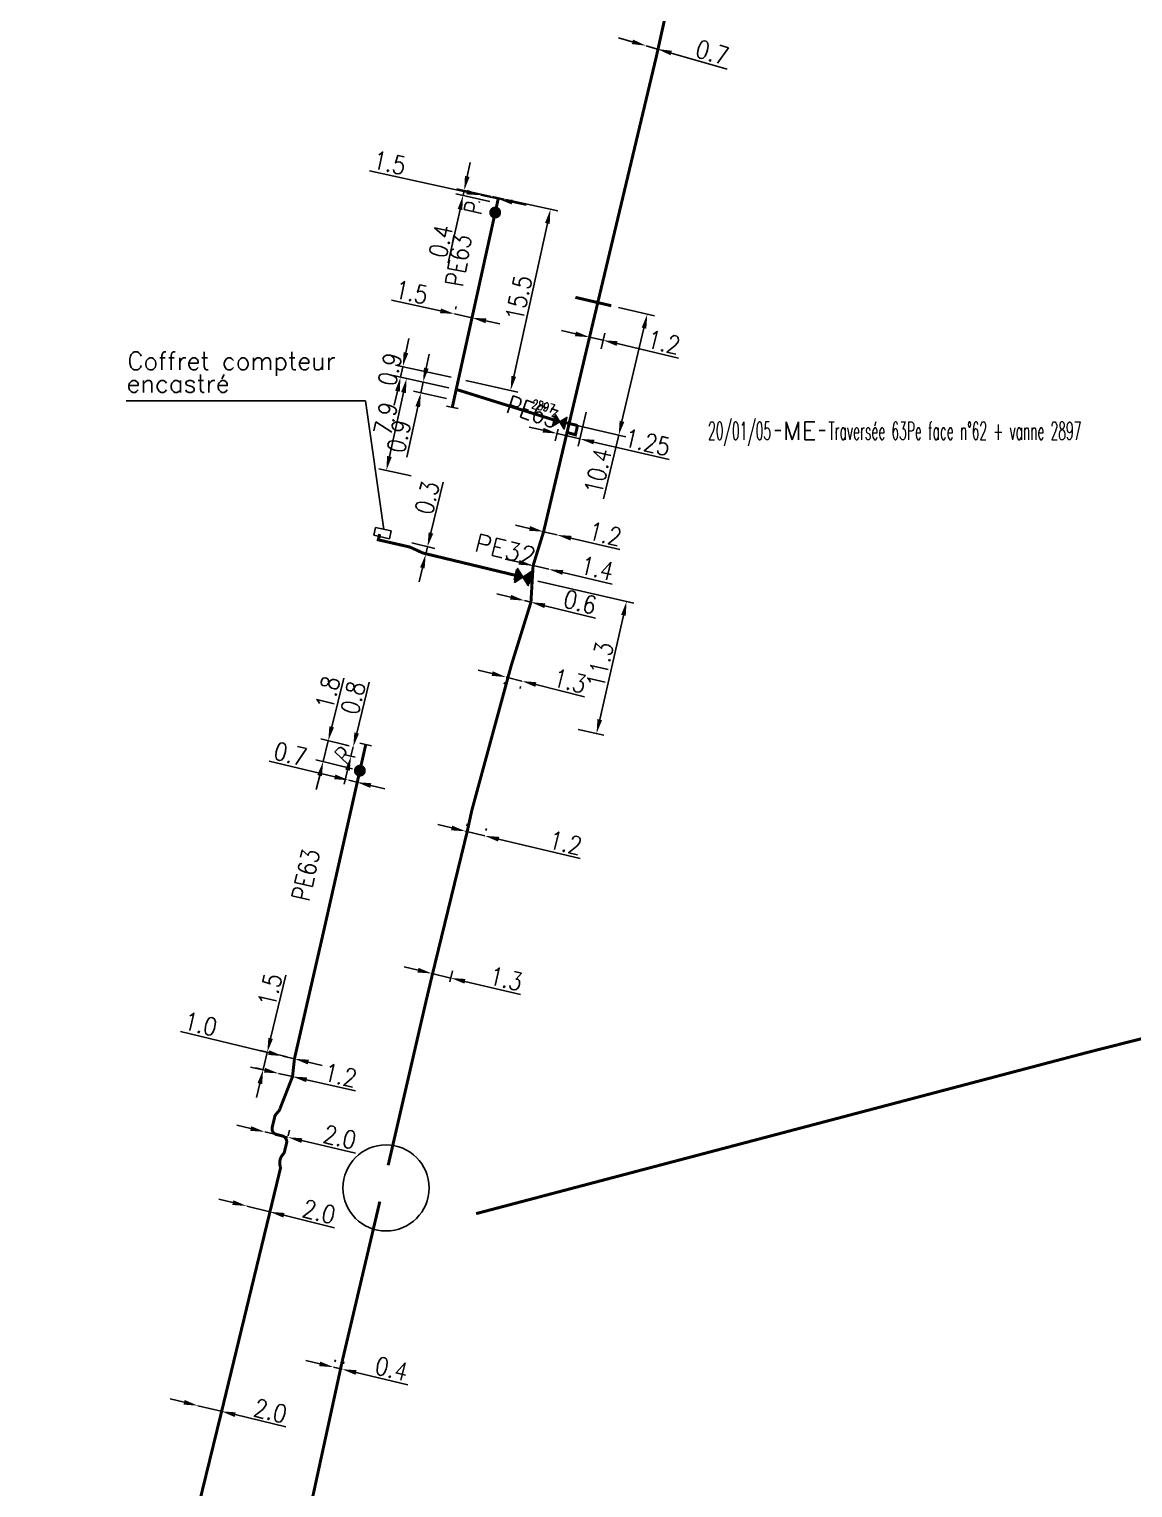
# Model space of a CAD drawing. Header units: millimetres. Extents: x 104988 to 105484, y 137061 to 138000.
# Drawn here: x 104999.9 to 105092.2, y 137389.8 to 137511.8 of the extents above; entities that cross this region are included whole.
import ezdxf
from ezdxf.enums import TextEntityAlignment as Align

# ---------------------------------------------------------------- set-up
doc = ezdxf.new("R2010")
doc.units = ezdxf.units.MM
doc.header["$PDMODE"] = 34
doc.layers.get('0').update_dxf_attribs({"linetype": 'CONTINUOUS'})
doc.layers.get('DEFPOINTS').update_dxf_attribs({"linetype": 'CONTINUOUS'})
for name, color, linetype in [('G_120', 4, 'CONTINUOUS'), ('G_300', 7, 'CONTINUOUS'), ('G_340', 7, 'CONTINUOUS')]:
    doc.layers.add(name, color=color, linetype=linetype)
doc.styles.add('G_ROMANS', font='ROMANS.SHX', dxfattribs={"width": 0.75})
doc.styles.get("Standard").update_dxf_attribs({"font": 'romans.shx', "width": 0.85})
doc.linetypes.add('G_TYPB_PE', pattern='A,5,-0.3,["o",Standard,S=1.5,R=0,X=0,Y=-0.5],-1.65', length=6.95)
doc.dimstyles.get("Standard").update_dxf_attribs({"dimtxt": 1.5, "dimasz": 1.2, "dimexe": 0.625, "dimexo": 0.625, "dimgap": 0.25, "dimtad": 1, "dimdec": 1, "dimzin": 0, "dimdsep": 46, "dimtxsty": 'Standard', "dimcen": -0.5, "dimadec": 0, "dimazin": 0, "dimtfac": 1, "dimtdec": 1, "dimtmove": 0, "dimatfit": 3, "dimfxl": 0, "dimtolj": 1, "dimtzin": 0, "dimarcsym": 0})

# ---------------------------------------------------------------- blocks, each defined once
blk = doc.blocks.new('*D76')
at = {"layer": 'DEFPOINTS', "color": 0, "linetype": 'Continuous', "transparency": 16777216}
for p in [(105025.3, 137399.7), (105025.34, 137399.86), (105026.01, 137399.53)]:
    blk.add_point(p, dxfattribs=at)
at = {"layer": 'G_120', "color": 0, "linetype": 'Continuous', "lineweight": -2, "transparency": 16777216}
for p, q in [((105024.17, 137400.14), (105023.01, 137400.42)), ((105025.45, 137400.31), (105025.49, 137400.47)), ((105025.34, 137399.86), (105026.05, 137399.69)), ((105026.16, 137400.14), (105026.19, 137400.3)), ((105027.22, 137399.41), (105031.53, 137398.38))]:
    blk.add_line(p, q, dxfattribs=at)
at = {"layer": 'G_120', "color": 0, "linetype": 'Continuous', "transparency": 16777216}
for points in [[(105024.22, 137400.33), (105024.13, 137399.95), (105025.34, 137399.86)], [(105027.26, 137399.61), (105027.17, 137399.22), (105026.05, 137399.69)]]:
    blk.add_solid(points, dxfattribs=at)
at = {"layer": 'G_120', "color": 0, "linetype": 'Continuous', "transparency": 16777216, "insert": (105030.19, 137399.73), "char_height": 1.5, "attachment_point": 5, "rotation": 346.5446}
blk.add_mtext('\\A1;0.4', dxfattribs=at)
blk = doc.blocks.new('*D81')
at = {"layer": 'DEFPOINTS', "color": 0, "linetype": 'Continuous', "transparency": 16777216}
for p in [(105039.8, 137457.77), (105041.08, 137457.28), (105041.12, 137457.44)]:
    blk.add_point(p, dxfattribs=at)
at = {"layer": 'G_120', "color": 0, "linetype": 'Continuous', "lineweight": -2, "transparency": 16777216}
for p, q in [((105038.6, 137457.91), (105037.43, 137458.2)), ((105039.65, 137457.17), (105039.61, 137457.01)), ((105039.76, 137457.61), (105041.08, 137457.28)), ((105040.97, 137456.83), (105040.93, 137456.67)), ((105042.25, 137456.98), (105046.31, 137455.95))]:
    blk.add_line(p, q, dxfattribs=at)
at = {"layer": 'G_120', "color": 0, "linetype": 'Continuous', "transparency": 16777216}
for points in [[(105038.65, 137458.1), (105038.55, 137457.72), (105039.76, 137457.61)], [(105042.3, 137457.18), (105042.2, 137456.79), (105041.08, 137457.28)]]:
    blk.add_solid(points, dxfattribs=at)
at = {"layer": 'G_120', "color": 0, "linetype": 'Continuous', "transparency": 16777216, "insert": (105045.1, 137457.29), "char_height": 1.5, "attachment_point": 5, "rotation": 345.7511}
blk.add_mtext('\\A1;1.3', dxfattribs=at)
blk = doc.blocks.new('*D82')
at = {"layer": 'DEFPOINTS', "color": 0, "linetype": 'Continuous', "transparency": 16777216}
for p in [(105036.34, 137444.55), (105037.97, 137444.33), (105037.94, 137444.17)]:
    blk.add_point(p, dxfattribs=at)
at = {"layer": 'G_120', "color": 0, "linetype": 'Continuous', "lineweight": -2, "transparency": 16777216}
for p, q in [((105035.21, 137444.99), (105034.04, 137445.27)), ((105036.38, 137444.71), (105037.97, 137444.33)), ((105036.48, 137445.16), (105036.52, 137445.32)), ((105038.08, 137444.78), (105038.12, 137444.94)), ((105039.14, 137444.05), (105045.96, 137442.42))]:
    blk.add_line(p, q, dxfattribs=at)
at = {"layer": 'G_120', "color": 0, "linetype": 'Continuous', "transparency": 16777216}
for points in [[(105035.25, 137445.18), (105035.16, 137444.79), (105036.38, 137444.71)], [(105039.19, 137444.24), (105039.09, 137443.85), (105037.97, 137444.33)]]:
    blk.add_solid(points, dxfattribs=at)
at = {"layer": 'G_120', "color": 0, "linetype": 'Continuous', "transparency": 16777216, "insert": (105044.74, 137443.74), "char_height": 1.5, "attachment_point": 5, "rotation": 346.5703}
blk.add_mtext('\\A1;1.2', dxfattribs=at)
blk = doc.blocks.new('*D83')
at = {"layer": 'DEFPOINTS', "color": 0, "linetype": 'Continuous', "transparency": 16777216}
for p in [(105035.14, 137432.43), (105033.35, 137431.89), (105034.93, 137431.52)]:
    blk.add_point(p, dxfattribs=at)
at = {"layer": 'G_120', "color": 0, "linetype": 'Continuous', "lineweight": -2, "transparency": 16777216}
for p, q in [((105032.4, 137433.08), (105031.23, 137433.36)), ((105033.49, 137432.5), (105033.71, 137433.41)), ((105033.56, 137432.81), (105035.14, 137432.43)), ((105035.07, 137432.12), (105035.29, 137433.04)), ((105036.31, 137432.15), (105040.98, 137431.04))]:
    blk.add_line(p, q, dxfattribs=at)
at = {"layer": 'G_120', "color": 0, "linetype": 'Continuous', "transparency": 16777216}
for points in [[(105032.44, 137433.28), (105032.35, 137432.89), (105033.56, 137432.81)], [(105036.36, 137432.35), (105036.27, 137431.96), (105035.14, 137432.43)]]:
    blk.add_solid(points, dxfattribs=at)
at = {"layer": 'G_120', "color": 0, "linetype": 'Continuous', "transparency": 16777216, "insert": (105039.76, 137432.36), "char_height": 1.5, "attachment_point": 5, "rotation": 346.6058}
blk.add_mtext('\\A1;1.3', dxfattribs=at)
blk = doc.blocks.new('*D84')
at = {"layer": 'DEFPOINTS', "color": 0, "linetype": 'Continuous', "transparency": 16777216}
for p in [(105051.47, 137510.45), (105052.42, 137510.17), (105052.43, 137510.17)]:
    blk.add_point(p, dxfattribs=at)
at = {"layer": 'G_120', "color": 0, "linetype": 'Continuous', "lineweight": -2, "transparency": 16777216}
for p, q in [((105050.32, 137510.78), (105049.17, 137511.11)), ((105051.47, 137510.45), (105052.42, 137510.17)), ((105052.25, 137509.57), (105052.25, 137509.57)), ((105053.58, 137509.84), (105058.25, 137508.49))]:
    blk.add_line(p, q, dxfattribs=at)
at = {"layer": 'G_120', "color": 0, "linetype": 'Continuous', "transparency": 16777216}
for points in [[(105050.38, 137510.97), (105050.27, 137510.59), (105051.47, 137510.45)], [(105053.63, 137510.03), (105053.52, 137509.65), (105052.42, 137510.17)]]:
    blk.add_solid(points, dxfattribs=at)
at = {"layer": 'G_120', "color": 0, "linetype": 'Continuous', "transparency": 16777216, "insert": (105057.01, 137509.89), "char_height": 1.5, "attachment_point": 5, "rotation": 343.925}
blk.add_mtext('\\A1;0.7', dxfattribs=at)
blk = doc.blocks.new('*D44')
at = {"layer": 'DEFPOINTS', "color": 0, "linetype": 'Continuous', "transparency": 16777216}
for p in [(105031.26, 137468.98), (105033.18, 137467.88), (105033.19, 137468.52)]:
    blk.add_point(p, dxfattribs=at)
at = {"layer": 'G_120', "color": 0, "linetype": 'Continuous', "lineweight": -2, "transparency": 16777216}
for p, q in [((105033.47, 137469.68), (105034.5, 137473.93)), ((105031.87, 137468.84), (105033.8, 137468.37)), ((105032.57, 137468.03), (105032.44, 137468.06)), ((105033.04, 137467.91), (105033.19, 137468.52)), ((105032.76, 137466.75), (105032.48, 137465.58))]:
    blk.add_line(p, q, dxfattribs=at)
at = {"layer": 'G_120', "color": 0, "linetype": 'Continuous', "transparency": 16777216}
for points in [[(105033.28, 137469.73), (105033.67, 137469.63), (105033.19, 137468.52)], [(105032.57, 137466.79), (105032.95, 137466.7), (105033.04, 137467.91)]]:
    blk.add_solid(points, dxfattribs=at)
at = {"layer": 'G_120', "color": 0, "linetype": 'Continuous', "transparency": 16777216, "insert": (105033.16, 137472.62), "char_height": 1.5, "attachment_point": 5, "rotation": 76.3648}
blk.add_mtext('\\A1;0.3', dxfattribs=at)
blk = doc.blocks.new('*D45')
at = {"layer": 'DEFPOINTS', "color": 0, "linetype": 'Continuous', "transparency": 16777216}
for p in [(105041.82, 137465.77), (105049.84, 137463.95), (105045.19, 137453.37)]:
    blk.add_point(p, dxfattribs=at)
at = {"layer": 'G_120', "color": 0, "linetype": 'Continuous', "lineweight": -2, "transparency": 16777216}
for p, q in [((105042.42, 137465.64), (105050.45, 137463.81)), ((105047.59, 137454.06), (105049.58, 137462.78)), ((105045.8, 137453.23), (105047.94, 137452.75))]:
    blk.add_line(p, q, dxfattribs=at)
at = {"layer": 'G_120', "color": 0, "linetype": 'Continuous', "transparency": 16777216}
for points in [[(105049.38, 137462.82), (105049.77, 137462.74), (105049.84, 137463.95)], [(105047.4, 137454.1), (105047.79, 137454.01), (105047.33, 137452.89)]]:
    blk.add_solid(points, dxfattribs=at)
at = {"layer": 'G_120', "color": 0, "linetype": 'Continuous', "transparency": 16777216, "insert": (105047.61, 137458.64), "char_height": 1.5, "attachment_point": 5, "rotation": 77.2012}
blk.add_mtext('\\A1;11.3', dxfattribs=at)
blk = doc.blocks.new('G_300_04')
at = {"linetype": 'Continuous'}
h = blk.add_hatch(color=0, dxfattribs=at)
h.paths.add_polyline_path([(-1, 1), (-1, -1), (0, 0)])
h.paths.add_polyline_path([(1, 1), (0, 0), (1, -1)])
at = {"color": 0, "linetype": 'Continuous', "flags": 128}
blk.add_lwpolyline([(-1, -1), (1, 1), (1, -1), (-1, 1)], close=True, dxfattribs=at)
at = {"color": 0, "linetype": 'Continuous', "style": 'G_ROMANS', "width": 0.75}
blk.add_attdef('NUM', text='', height=1.5, dxfattribs=at).set_placement((0, 2.1), align=Align.MIDDLE_CENTER)
at = {"color": 0, "linetype": 'Continuous', "style": 'G_ROMANS', "width": 0.75, "flags": 3}
for tag, p in [('DEF_LEG', (0, -5)), ('DEF_COUP', (0, -7.5)), ('DEF_TYPE', (0, -10))]:
    blk.add_attdef(tag, text='', height=1.2, dxfattribs=at).set_placement(p, align=Align.MIDDLE)
blk = doc.blocks.new('G_340_07')
at = {"color": 0, "linetype": 'Continuous', "const_width": 0.25, "flags": 128}
blk.add_lwpolyline([(0, 0), (1.25, 0)], dxfattribs=at)
at = {"color": 0, "linetype": 'Continuous', "flags": 128}
blk.add_lwpolyline([(1.25, -0.5), (1.25, 0.5)], dxfattribs=at)
at = {"color": 0, "linetype": 'Continuous', "width": 0.75, "flags": 3}
for tag, p in [('DEF_LEG', (0, -5)), ('DEF_COUP', (0, -7.5)), ('DEF_TYPE', (0, -10))]:
    blk.add_attdef(tag, text='', height=1.2, dxfattribs=at).set_placement(p, align=Align.MIDDLE)
blk = doc.blocks.new('*D197')
at = {"layer": 'DEFPOINTS', "color": 0, "linetype": 'Continuous', "transparency": 16777216}
for p in [(105041.31, 137464.01), (105041.31, 137464.01), (105041.84, 137463.88)]:
    blk.add_point(p, dxfattribs=at)
at = {"layer": 'G_120', "color": 0, "linetype": 'Continuous', "lineweight": -2, "transparency": 16777216}
for p, q in [((105040.14, 137464.3), (105038.98, 137464.59)), ((105041.31, 137464.01), (105041.84, 137463.88)), ((105043, 137463.59), (105047.25, 137462.54))]:
    blk.add_line(p, q, dxfattribs=at)
at = {"layer": 'G_120', "color": 0, "linetype": 'Continuous', "transparency": 16777216}
for points in [[(105040.19, 137464.49), (105040.09, 137464.1), (105041.31, 137464.01)], [(105043.05, 137463.78), (105042.96, 137463.39), (105041.84, 137463.88)]]:
    blk.add_solid(points, dxfattribs=at)
at = {"layer": 'G_120', "color": 0, "linetype": 'Continuous', "transparency": 16777216, "insert": (105045.95, 137463.89), "char_height": 1.5, "attachment_point": 5, "rotation": 346.093}
blk.add_mtext('\\A1;0.6', dxfattribs=at)
blk = doc.blocks.new('*D198')
at = {"layer": 'DEFPOINTS', "color": 0, "linetype": 'Continuous', "transparency": 16777216}
for p in [(105042.02, 137466.94), (105043.33, 137466.64), (105043.33, 137466.64)]:
    blk.add_point(p, dxfattribs=at)
at = {"layer": 'G_120', "color": 0, "linetype": 'Continuous', "lineweight": -2, "transparency": 16777216}
for p, q in [((105040.85, 137467.22), (105039.68, 137467.49)), ((105042.02, 137466.94), (105043.33, 137466.64)), ((105044.5, 137466.36), (105048.64, 137465.39)), ((105043.19, 137466.03), (105043.19, 137466.03))]:
    blk.add_line(p, q, dxfattribs=at)
at = {"layer": 'G_120', "color": 0, "linetype": 'Continuous', "transparency": 16777216}
for points in [[(105040.89, 137467.41), (105040.8, 137467.02), (105042.02, 137466.94)], [(105044.55, 137466.56), (105044.46, 137466.17), (105043.33, 137466.64)]]:
    blk.add_solid(points, dxfattribs=at)
at = {"layer": 'G_120', "color": 0, "linetype": 'Continuous', "transparency": 16777216, "insert": (105047.38, 137466.72), "char_height": 1.5, "attachment_point": 5, "rotation": 346.8418}
blk.add_mtext('\\A1;1.4', dxfattribs=at)
blk = doc.blocks.new('*D199')
at = {"layer": 'DEFPOINTS', "color": 0, "linetype": 'Continuous', "transparency": 16777216}
for p in [(105042.9, 137469.78), (105044.03, 137469.51), (105044.03, 137469.51)]:
    blk.add_point(p, dxfattribs=at)
at = {"layer": 'G_120', "color": 0, "linetype": 'Continuous', "lineweight": -2, "transparency": 16777216}
for p, q in [((105041.73, 137470.05), (105040.56, 137470.33)), ((105042.9, 137469.78), (105044.03, 137469.51)), ((105045.19, 137469.24), (105049.27, 137468.28))]:
    blk.add_line(p, q, dxfattribs=at)
at = {"layer": 'G_120', "color": 0, "linetype": 'Continuous', "transparency": 16777216}
for points in [[(105041.77, 137470.25), (105041.68, 137469.86), (105042.9, 137469.78)], [(105045.24, 137469.43), (105045.15, 137469.04), (105044.03, 137469.51)]]:
    blk.add_solid(points, dxfattribs=at)
at = {"layer": 'G_120', "color": 0, "linetype": 'Continuous', "transparency": 16777216, "insert": (105048.05, 137469.59), "char_height": 1.5, "attachment_point": 5, "rotation": 346.7757}
blk.add_mtext('\\A1;1.2', dxfattribs=at)
blk = doc.blocks.new('*D200')
at = {"layer": 'DEFPOINTS', "color": 0, "linetype": 'Continuous', "transparency": 16777216}
for p in [(105046.43, 137484.75), (105047.88, 137485.8), (105047.57, 137484.48)]:
    blk.add_point(p, dxfattribs=at)
at = {"layer": 'G_120', "color": 0, "linetype": 'Continuous', "lineweight": -2, "transparency": 16777216}
for p, q in [((105045.57, 137486.34), (105044.4, 137486.61)), ((105046.57, 137485.36), (105046.88, 137486.67)), ((105046.74, 137486.06), (105047.88, 137485.8)), ((105047.71, 137485.09), (105048.02, 137486.4)), ((105049.04, 137485.52), (105054.19, 137484.31))]:
    blk.add_line(p, q, dxfattribs=at)
at = {"layer": 'G_120', "color": 0, "linetype": 'Continuous', "transparency": 16777216}
for points in [[(105045.61, 137486.53), (105045.52, 137486.14), (105046.74, 137486.06)], [(105049.09, 137485.72), (105049, 137485.33), (105047.88, 137485.8)]]:
    blk.add_solid(points, dxfattribs=at)
at = {"layer": 'G_120', "color": 0, "linetype": 'Continuous', "transparency": 16777216, "insert": (105052.96, 137485.63), "char_height": 1.5, "attachment_point": 5, "rotation": 346.7915}
blk.add_mtext('\\A1;1.2', dxfattribs=at)
blk = doc.blocks.new('*D201')
at = {"layer": 'DEFPOINTS', "color": 0, "linetype": 'Continuous', "transparency": 16777216}
for p in [(105031.44, 137482.6), (105035.59, 137481.69), (105032.43, 137474.31)]:
    blk.add_point(p, dxfattribs=at)
at = {"layer": 'G_120', "color": 0, "linetype": 'Continuous', "lineweight": -2, "transparency": 16777216}
for p, q in [((105034.98, 137481.82), (105030.83, 137482.73)), ((105030, 137476.07), (105031.18, 137481.43)), ((105031.82, 137474.45), (105029.13, 137475.04))]:
    blk.add_line(p, q, dxfattribs=at)
at = {"layer": 'G_120', "color": 0, "linetype": 'Continuous', "transparency": 16777216}
for points in [[(105030.98, 137481.47), (105031.38, 137481.38), (105031.44, 137482.6)], [(105029.81, 137476.12), (105030.2, 137476.03), (105029.75, 137474.9)]]:
    blk.add_solid(points, dxfattribs=at)
at = {"layer": 'G_120', "color": 0, "linetype": 'Continuous', "transparency": 16777216, "insert": (105029.68, 137479.24), "char_height": 1.5, "attachment_point": 5, "rotation": 77.5968}
blk.add_mtext('\\A1;7.9', dxfattribs=at)
blk = doc.blocks.new('*D202')
at = {"layer": 'DEFPOINTS', "color": 0, "linetype": 'Continuous', "transparency": 16777216}
for p in [(105032.82, 137482.29), (105035.59, 137481.69), (105035.4, 137480.8)]:
    blk.add_point(p, dxfattribs=at)
at = {"layer": 'G_120', "color": 0, "linetype": 'Continuous', "lineweight": -2, "transparency": 16777216}
for p, q in [((105033.08, 137483.47), (105033.34, 137484.64)), ((105034.98, 137481.82), (105032.21, 137482.43)), ((105032.82, 137482.29), (105032.63, 137481.41)), ((105034.79, 137480.94), (105032.02, 137481.55)), ((105032.37, 137480.24), (105031.45, 137476.03))]:
    blk.add_line(p, q, dxfattribs=at)
at = {"layer": 'G_120', "color": 0, "linetype": 'Continuous', "transparency": 16777216}
for points in [[(105032.89, 137483.51), (105033.28, 137483.42), (105032.82, 137482.29)], [(105032.18, 137480.28), (105032.57, 137480.2), (105032.63, 137481.41)]]:
    blk.add_solid(points, dxfattribs=at)
at = {"layer": 'G_120', "color": 0, "linetype": 'Continuous', "transparency": 16777216, "insert": (105030.8, 137477.76), "char_height": 1.5, "attachment_point": 5, "rotation": 77.5968}
blk.add_mtext('\\A1;0.9', dxfattribs=at)
blk = doc.blocks.new('*D203')
at = {"layer": 'DEFPOINTS', "color": 0, "linetype": 'Continuous', "transparency": 16777216}
for p in [(105035.4, 137487.8), (105035.44, 137488.01), (105036.91, 137487.68)]:
    blk.add_point(p, dxfattribs=at)
at = {"layer": 'G_120', "color": 0, "linetype": 'Continuous', "lineweight": -2, "transparency": 16777216}
for p, q in [((105034.27, 137488.26), (105030.18, 137489.16)), ((105035.53, 137488.41), (105035.58, 137488.62)), ((105036.91, 137487.68), (105035.44, 137488.01)), ((105038.08, 137487.43), (105039.25, 137487.17))]:
    blk.add_line(p, q, dxfattribs=at)
at = {"layer": 'G_120', "color": 0, "linetype": 'Continuous', "transparency": 16777216}
for points in [[(105034.32, 137488.46), (105034.23, 137488.07), (105035.44, 137488.01)], [(105038.12, 137487.62), (105038.04, 137487.23), (105036.91, 137487.68)]]:
    blk.add_solid(points, dxfattribs=at)
at = {"layer": 'G_120', "color": 0, "linetype": 'Continuous', "transparency": 16777216, "insert": (105031.86, 137489.82), "char_height": 1.5, "attachment_point": 5, "rotation": 347.5968}
blk.add_mtext('\\A1;1.5', dxfattribs=at)
blk = doc.blocks.new('*D204')
at = {"layer": 'DEFPOINTS', "color": 0, "linetype": 'Continuous', "transparency": 16777216}
for p in [(105048.56, 137488.69), (105043.77, 137479.13), (105049.18, 137477.85)]:
    blk.add_point(p, dxfattribs=at)
at = {"layer": 'G_300', "color": 0, "linetype": 'Continuous', "lineweight": -2, "transparency": 16777216}
for p, q in [((105049.17, 137488.55), (105052.18, 137487.84)), ((105051.29, 137486.81), (105049.45, 137479.02)), ((105044.38, 137478.98), (105049.79, 137477.71)), ((105049.18, 137477.85), (105047.92, 137472.53))]:
    blk.add_line(p, q, dxfattribs=at)
at = {"layer": 'G_300', "color": 0, "linetype": 'Continuous', "transparency": 16777216}
for points in [[(105051.1, 137486.86), (105051.49, 137486.77), (105051.57, 137487.98)], [(105049.26, 137479.07), (105049.65, 137478.97), (105049.18, 137477.85)]]:
    blk.add_solid(points, dxfattribs=at)
at = {"layer": 'G_300', "color": 0, "linetype": 'Continuous', "transparency": 16777216, "insert": (105047.44, 137474.84), "char_height": 1.5, "attachment_point": 5, "rotation": 76.7242}
blk.add_mtext('\\A1;10.4', dxfattribs=at)
blk = doc.blocks.new('*D205')
at = {"layer": 'DEFPOINTS', "color": 0, "linetype": 'Continuous', "transparency": 16777216}
for p in [(105046.6, 137480.37), (105044.25, 137478.97), (105044.02, 137478)]:
    blk.add_point(p, dxfattribs=at)
at = {"layer": 'G_300', "color": 0, "linetype": 'Continuous', "lineweight": -2, "transparency": 16777216}
for p, q in [((105046.45, 137479.77), (105045.8, 137476.94)), ((105042.85, 137478.27), (105041.69, 137478.54)), ((105044.11, 137478.36), (105043.88, 137477.39)), ((105044.02, 137478), (105045.94, 137477.55)), ((105047.11, 137477.28), (105053.41, 137475.81))]:
    blk.add_line(p, q, dxfattribs=at)
at = {"layer": 'G_300', "color": 0, "linetype": 'Continuous', "transparency": 16777216}
for points in [[(105042.9, 137478.47), (105042.81, 137478.08), (105044.02, 137478)], [(105047.15, 137477.47), (105047.06, 137477.09), (105045.94, 137477.55)]]:
    blk.add_solid(points, dxfattribs=at)
at = {"layer": 'G_300', "color": 0, "linetype": 'Continuous', "transparency": 16777216, "insert": (105051.59, 137477.26), "char_height": 1.5, "attachment_point": 5, "rotation": 346.8666}
blk.add_mtext('\\A1;1.25', dxfattribs=at)
blk = doc.blocks.new('GIS_MODF')
at = {"color": 0, "linetype": 'Continuous', "flags": 128}
for points in [[(-2.18, -0.01), (-1.68, -0.01)], [(1.52, -0.01), (2.02, -0.01)]]:
    blk.add_lwpolyline(points, dxfattribs=at)
at = {"color": 0, "linetype": 'Continuous', "width": 0.5}
blk.add_attdef('DATE', text='', height=1.5, dxfattribs=at).set_placement((-2.5, -0.8), align=Align.RIGHT)
at = {"color": 0, "linetype": 'Continuous', "width": 1.771291}
blk.add_attdef('USER', text='', height=1.5, dxfattribs=at).set_placement((-1.51, -0.8), (1.28, -0.8), align=Align.FIT)
at = {"color": 0, "linetype": 'Continuous', "width": 0.5}
blk.add_attdef('DESC', (2.29, -0.8), '', height=1.5, dxfattribs=at)
blk = doc.blocks.new('*D215')
at = {"layer": 'DEFPOINTS', "color": 0, "linetype": 'Continuous', "transparency": 16777216}
for p in [(105037.67, 137498.02), (105039.1, 137497.63), (105039.11, 137497.71)]:
    blk.add_point(p, dxfattribs=at)
at = {"layer": 'G_340', "color": 0, "linetype": 'Continuous', "lineweight": -2, "transparency": 16777216}
for p, q in [((105036.48, 137498.2), (105028.34, 137499.99)), ((105037.53, 137497.41), (105037.51, 137497.33)), ((105039.1, 137497.63), (105037.65, 137497.94)), ((105038.98, 137497.1), (105038.96, 137497.02)), ((105040.27, 137497.37), (105041.44, 137497.11))]:
    blk.add_line(p, q, dxfattribs=at)
at = {"layer": 'G_340', "color": 0, "linetype": 'Continuous', "transparency": 16777216}
for points in [[(105036.52, 137498.4), (105036.43, 137498.01), (105037.65, 137497.94)], [(105040.31, 137497.56), (105040.23, 137497.17), (105039.1, 137497.63)]]:
    blk.add_solid(points, dxfattribs=at)
at = {"layer": 'G_340', "color": 0, "linetype": 'Continuous', "transparency": 16777216, "insert": (105030.02, 137500.65), "char_height": 1.5, "attachment_point": 5, "rotation": 347.5968}
blk.add_mtext('\\A1;1.5', dxfattribs=at)
blk = doc.blocks.new('*D216')
at = {"layer": 'DEFPOINTS', "color": 0, "linetype": 'Continuous', "transparency": 16777216}
for p in [(105039.11, 137497.71), (105043.47, 137496.75), (105035.78, 137482.57)]:
    blk.add_point(p, dxfattribs=at)
at = {"layer": 'G_120', "color": 0, "linetype": 'Continuous', "lineweight": -2, "transparency": 16777216}
for p, q in [((105039.73, 137497.57), (105044.08, 137496.62)), ((105040.4, 137482.78), (105043.22, 137495.58)), ((105036.4, 137482.43), (105040.75, 137481.47))]:
    blk.add_line(p, q, dxfattribs=at)
at = {"layer": 'G_120', "color": 0, "linetype": 'Continuous', "transparency": 16777216}
for points in [[(105043.02, 137495.62), (105043.41, 137495.53), (105043.47, 137496.75)], [(105040.21, 137482.82), (105040.6, 137482.74), (105040.14, 137481.61)]]:
    blk.add_solid(points, dxfattribs=at)
at = {"layer": 'G_120', "color": 0, "linetype": 'Continuous', "transparency": 16777216, "insert": (105040.82, 137489.33), "char_height": 1.5, "attachment_point": 5, "rotation": 77.5968}
blk.add_mtext('\\A1;15.5', dxfattribs=at)
blk = doc.blocks.new('*D217')
at = {"layer": 'DEFPOINTS', "color": 0, "linetype": 'Continuous', "transparency": 16777216}
for p in [(105031.12, 137483.59), (105035.78, 137482.57), (105035.59, 137481.69)]:
    blk.add_point(p, dxfattribs=at)
at = {"layer": 'G_120', "color": 0, "linetype": 'Continuous', "lineweight": -2, "transparency": 16777216}
for p, q in [((105031.38, 137484.76), (105031.64, 137485.94)), ((105035.17, 137482.7), (105030.51, 137483.73)), ((105030.93, 137482.71), (105031.12, 137483.59)), ((105034.98, 137481.82), (105030.32, 137482.85)), ((105030.67, 137481.54), (105030.41, 137480.37))]:
    blk.add_line(p, q, dxfattribs=at)
at = {"layer": 'G_120', "color": 0, "linetype": 'Continuous', "transparency": 16777216}
for points in [[(105031.19, 137484.81), (105031.58, 137484.72), (105031.12, 137483.59)], [(105030.48, 137481.58), (105030.87, 137481.5), (105030.93, 137482.71)]]:
    blk.add_solid(points, dxfattribs=at)
at = {"layer": 'G_120', "color": 0, "linetype": 'Continuous', "transparency": 16777216, "insert": (105030.05, 137483.37), "char_height": 1.5, "attachment_point": 5, "rotation": 77.5968}
blk.add_mtext('\\A1;0.9', dxfattribs=at)
blk = doc.blocks.new('G_300_12')
at = {"color": 0, "linetype": 'Continuous', "const_width": 0.497, "flags": 128}
blk.add_lwpolyline([(-0.25, 0, 1), (0.25, 0, 1)], format="xyb", close=True, dxfattribs=at)
at = {"color": 0, "linetype": 'Continuous', "style": 'G_ROMANS', "width": 0.75}
blk.add_text('P', height=1.5, dxfattribs=at).set_placement((0, 1.85), align=Align.MIDDLE)
at = {"color": 0, "linetype": 'Continuous', "width": 0.75, "flags": 3}
for tag, p in [('DEF_LEG', (0, -5)), ('DEF_COUP', (0, -7.5)), ('DEF_TYPE', (0, -10))]:
    blk.add_attdef(tag, text='', height=1.2, dxfattribs=at).set_placement(p, align=Align.MIDDLE)
blk = doc.blocks.new('*D219')
at = {"layer": 'DEFPOINTS', "color": 0, "linetype": 'Continuous', "transparency": 16777216}
for p in [(105036.16, 137497.92), (105039.02, 137497.29), (105039.11, 137497.71)]:
    blk.add_point(p, dxfattribs=at)
at = {"layer": 'G_300', "color": 0, "linetype": 'Continuous', "lineweight": -2, "transparency": 16777216}
for p, q in [((105036.51, 137499.51), (105036.77, 137500.68)), ((105038.41, 137497.42), (105035.55, 137498.05)), ((105038.5, 137497.84), (105035.65, 137498.47)), ((105036.26, 137498.34), (105036.16, 137497.92)), ((105035.91, 137496.75), (105034.93, 137492.29))]:
    blk.add_line(p, q, dxfattribs=at)
at = {"layer": 'G_300', "color": 0, "linetype": 'Continuous', "transparency": 16777216}
for points in [[(105036.32, 137499.55), (105036.71, 137499.47), (105036.26, 137498.34)], [(105035.71, 137496.79), (105036.1, 137496.7), (105036.16, 137497.92)]]:
    blk.add_solid(points, dxfattribs=at)
at = {"layer": 'G_300', "color": 0, "linetype": 'Continuous', "transparency": 16777216, "insert": (105034.3, 137494.09), "char_height": 1.5, "attachment_point": 5, "rotation": 77.5968}
blk.add_mtext('\\A1;0.4', dxfattribs=at)
blk = doc.blocks.new('*D321')
at = {"layer": 'DEFPOINTS', "color": 0, "linetype": 'Continuous', "transparency": 16777216}
for p in [(105013.99, 137396.64), (105013.99, 137396.64), (105015.94, 137396.17)]:
    blk.add_point(p, dxfattribs=at)
at = {"layer": 'G_120', "color": 0, "linetype": 'Continuous', "lineweight": -2, "transparency": 16777216}
for p, q in [((105012.83, 137396.93), (105011.66, 137397.21)), ((105013.99, 137396.64), (105015.94, 137396.17)), ((105017.1, 137395.89), (105021.35, 137394.86))]:
    blk.add_line(p, q, dxfattribs=at)
at = {"layer": 'G_120', "color": 0, "linetype": 'Continuous', "transparency": 16777216}
for points in [[(105012.88, 137397.12), (105012.78, 137396.73), (105013.99, 137396.64)], [(105017.15, 137396.08), (105017.06, 137395.69), (105015.94, 137396.17)]]:
    blk.add_solid(points, dxfattribs=at)
at = {"layer": 'G_120', "color": 0, "linetype": 'Continuous', "transparency": 16777216, "insert": (105020.05, 137396.2), "char_height": 1.5, "attachment_point": 5, "rotation": 346.3759}
blk.add_mtext('\\A1;2.0', dxfattribs=at)
blk = doc.blocks.new('*D322')
at = {"layer": 'DEFPOINTS', "color": 0, "linetype": 'Continuous', "transparency": 16777216}
for p in [(105018.07, 137413.35), (105018.07, 137413.35), (105020.01, 137412.86)]:
    blk.add_point(p, dxfattribs=at)
at = {"layer": 'G_120', "color": 0, "linetype": 'Continuous', "lineweight": -2, "transparency": 16777216}
for p, q in [((105016.91, 137413.64), (105015.74, 137413.93)), ((105018.07, 137413.35), (105020.01, 137412.86)), ((105021.18, 137412.57), (105025.42, 137411.52))]:
    blk.add_line(p, q, dxfattribs=at)
at = {"layer": 'G_120', "color": 0, "linetype": 'Continuous', "transparency": 16777216}
for points in [[(105016.96, 137413.83), (105016.86, 137413.44), (105018.07, 137413.35)], [(105021.23, 137412.77), (105021.13, 137412.38), (105020.01, 137412.86)]]:
    blk.add_solid(points, dxfattribs=at)
at = {"layer": 'G_120', "color": 0, "linetype": 'Continuous', "transparency": 16777216, "insert": (105024.12, 137412.87), "char_height": 1.5, "attachment_point": 5, "rotation": 346.0154}
blk.add_mtext('\\A1;2.0', dxfattribs=at)
blk = doc.blocks.new('*D323')
at = {"layer": 'DEFPOINTS', "color": 0, "linetype": 'Continuous', "transparency": 16777216}
for p in [(105019.57, 137419.56), (105019.57, 137419.56), (105021.4, 137418.61)]:
    blk.add_point(p, dxfattribs=at)
at = {"layer": 'G_120', "color": 0, "linetype": 'Continuous', "lineweight": -2, "transparency": 16777216}
for p, q in [((105018.4, 137419.84), (105017.24, 137420.11)), ((105019.57, 137419.56), (105021.52, 137419.1)), ((105021.54, 137419.22), (105021.66, 137419.71)), ((105022.68, 137418.83), (105027.17, 137417.77))]:
    blk.add_line(p, q, dxfattribs=at)
at = {"layer": 'G_120', "color": 0, "linetype": 'Continuous', "transparency": 16777216}
for points in [[(105018.45, 137420.03), (105018.36, 137419.64), (105019.57, 137419.56)], [(105022.73, 137419.02), (105022.64, 137418.63), (105021.52, 137419.1)]]:
    blk.add_solid(points, dxfattribs=at)
at = {"layer": 'G_120', "color": 0, "linetype": 'Continuous', "transparency": 16777216, "insert": (105025.86, 137419.11), "char_height": 1.5, "attachment_point": 5, "rotation": 346.7225}
blk.add_mtext('\\A1;2.0', dxfattribs=at)
blk = doc.blocks.new('*D324')
at = {"layer": 'DEFPOINTS', "color": 0, "linetype": 'Continuous', "transparency": 16777216}
for p in [(105020.73, 137424.45), (105020.73, 137424.45), (105021.9, 137424.18)]:
    blk.add_point(p, dxfattribs=at)
at = {"layer": 'G_120', "color": 0, "linetype": 'Continuous', "lineweight": -2, "transparency": 16777216}
for p, q in [((105019.56, 137424.71), (105018.39, 137424.98)), ((105020.73, 137424.45), (105021.9, 137424.18)), ((105023.07, 137423.91), (105027.16, 137422.98))]:
    blk.add_line(p, q, dxfattribs=at)
at = {"layer": 'G_120', "color": 0, "linetype": 'Continuous', "transparency": 16777216}
for points in [[(105019.61, 137424.91), (105019.52, 137424.52), (105020.73, 137424.45)], [(105023.12, 137424.11), (105023.03, 137423.72), (105021.9, 137424.18)]]:
    blk.add_solid(points, dxfattribs=at)
at = {"layer": 'G_120', "color": 0, "linetype": 'Continuous', "transparency": 16777216, "insert": (105025.92, 137424.29), "char_height": 1.5, "attachment_point": 5, "rotation": 347.1448}
blk.add_mtext('\\A1;1.2', dxfattribs=at)
blk = doc.blocks.new('*D359')
at = {"layer": 'DEFPOINTS', "color": 0, "linetype": 'Continuous', "transparency": 16777216}
for p in [(105022.05, 137425.67), (105019.44, 137424.76), (105020.73, 137424.45)]:
    blk.add_point(p, dxfattribs=at)
at = {"layer": 'G_120', "color": 0, "linetype": 'Continuous', "lineweight": -2, "transparency": 16777216}
for p, q in [((105020.07, 137427.38), (105021.33, 137432.66)), ((105021.44, 137425.82), (105019.18, 137426.36)), ((105019.44, 137424.76), (105019.79, 137426.21)), ((105020.13, 137424.59), (105018.83, 137424.9)), ((105019.16, 137423.59), (105018.88, 137422.42))]:
    blk.add_line(p, q, dxfattribs=at)
at = {"layer": 'G_120', "color": 0, "linetype": 'Continuous', "transparency": 16777216}
for points in [[(105019.88, 137427.43), (105020.26, 137427.33), (105019.79, 137426.21)], [(105018.97, 137423.64), (105019.36, 137423.54), (105019.44, 137424.76)]]:
    blk.add_solid(points, dxfattribs=at)
at = {"layer": 'G_120', "color": 0, "linetype": 'Continuous', "transparency": 16777216, "insert": (105020.01, 137431.43), "char_height": 1.5, "attachment_point": 5, "rotation": 76.539}
blk.add_mtext('\\A1;1.5', dxfattribs=at)
blk = doc.blocks.new('*D360')
at = {"layer": 'DEFPOINTS', "color": 0, "linetype": 'Continuous', "transparency": 16777216}
for p in [(105021.08, 137425.9), (105021.08, 137425.9), (105022.06, 137425.67)]:
    blk.add_point(p, dxfattribs=at)
at = {"layer": 'G_120', "color": 0, "linetype": 'Continuous', "lineweight": -2, "transparency": 16777216}
for p, q in [((105019.92, 137426.18), (105012.53, 137427.95)), ((105022.06, 137425.67), (105021.08, 137425.9)), ((105023.22, 137425.39), (105024.39, 137425.11))]:
    blk.add_line(p, q, dxfattribs=at)
at = {"layer": 'G_120', "color": 0, "linetype": 'Continuous', "transparency": 16777216}
for points in [[(105019.96, 137426.38), (105019.87, 137425.99), (105021.08, 137425.9)], [(105023.27, 137425.59), (105023.18, 137425.2), (105022.06, 137425.67)]]:
    blk.add_solid(points, dxfattribs=at)
at = {"layer": 'G_120', "color": 0, "linetype": 'Continuous', "transparency": 16777216, "insert": (105014.22, 137428.58), "char_height": 1.5, "attachment_point": 5, "rotation": 346.539}
blk.add_mtext('\\A1;1.0', dxfattribs=at)
blk = doc.blocks.new('*D361')
at = {"layer": 'DEFPOINTS', "color": 0, "linetype": 'Continuous', "transparency": 16777216}
for p in [(105027.75, 137450.75), (105026.6, 137448.98), (105026.6, 137448.98)]:
    blk.add_point(p, dxfattribs=at)
at = {"layer": 'G_340', "color": 0, "linetype": 'Continuous', "lineweight": -2, "transparency": 16777216}
for p, q in [((105025.43, 137449.26), (105019.94, 137450.58)), ((105027.6, 137450.14), (105027.13, 137448.21)), ((105027.28, 137448.82), (105026.6, 137448.98)), ((105028.45, 137448.54), (105029.61, 137448.26))]:
    blk.add_line(p, q, dxfattribs=at)
at = {"layer": 'G_340', "color": 0, "linetype": 'Continuous', "transparency": 16777216}
for points in [[(105025.48, 137449.46), (105025.39, 137449.07), (105026.6, 137448.98)], [(105028.49, 137448.73), (105028.4, 137448.34), (105027.28, 137448.82)]]:
    blk.add_solid(points, dxfattribs=at)
at = {"layer": 'G_340', "color": 0, "linetype": 'Continuous', "transparency": 16777216, "insert": (105021.72, 137451.18), "char_height": 1.5, "attachment_point": 5, "rotation": 346.4647}
blk.add_mtext('\\A1;0.7', dxfattribs=at)
blk = doc.blocks.new('*D362')
at = {"layer": 'DEFPOINTS', "color": 0, "linetype": 'Continuous', "transparency": 16777216}
for p in [(105026.98, 137451.77), (105027.25, 137451.7), (105027.75, 137450.75)]:
    blk.add_point(p, dxfattribs=at)
at = {"layer": 'G_340', "color": 0, "linetype": 'Continuous', "lineweight": -2, "transparency": 16777216}
for p, q in [((105027.27, 137452.93), (105028.32, 137457.18)), ((105026.64, 137451.85), (105026.37, 137451.92)), ((105026.79, 137450.99), (105026.98, 137451.77)), ((105027.14, 137450.9), (105026.18, 137451.14)), ((105026.5, 137449.82), (105026.21, 137448.66))]:
    blk.add_line(p, q, dxfattribs=at)
at = {"layer": 'G_340', "color": 0, "linetype": 'Continuous', "transparency": 16777216}
for points in [[(105027.07, 137452.98), (105027.46, 137452.88), (105026.98, 137451.77)], [(105026.3, 137449.87), (105026.69, 137449.78), (105026.79, 137450.99)]]:
    blk.add_solid(points, dxfattribs=at)
at = {"layer": 'G_340', "color": 0, "linetype": 'Continuous', "transparency": 16777216, "insert": (105026.97, 137455.88), "char_height": 1.5, "attachment_point": 5, "rotation": 76.0962}
blk.add_mtext('\\A1;0.8', dxfattribs=at)
blk = doc.blocks.new('*D363')
at = {"layer": 'DEFPOINTS', "color": 0, "linetype": 'Continuous', "transparency": 16777216}
for p in [(105024.89, 137452.28), (105027.25, 137451.7), (105027.53, 137449.78)]:
    blk.add_point(p, dxfattribs=at)
at = {"layer": 'G_300', "color": 0, "linetype": 'Continuous', "lineweight": -2, "transparency": 16777216}
for p, q in [((105025.18, 137453.45), (105026.18, 137457.52)), ((105026.64, 137451.85), (105024.28, 137452.44)), ((105024.46, 137450.54), (105024.89, 137452.28)), ((105026.92, 137449.93), (105023.85, 137450.69)), ((105024.17, 137449.37), (105023.88, 137448.21))]:
    blk.add_line(p, q, dxfattribs=at)
at = {"layer": 'G_300', "color": 0, "linetype": 'Continuous', "transparency": 16777216}
for points in [[(105024.98, 137453.5), (105025.37, 137453.4), (105024.89, 137452.28)], [(105023.97, 137449.42), (105024.36, 137449.32), (105024.46, 137450.54)]]:
    blk.add_solid(points, dxfattribs=at)
at = {"layer": 'G_300', "color": 0, "linetype": 'Continuous', "transparency": 16777216, "insert": (105024.85, 137456.31), "char_height": 1.5, "attachment_point": 5, "rotation": 76.0962}
blk.add_mtext('\\A1;1.8', dxfattribs=at)

msp = doc.modelspace()

# ---------------------------------------------------------------- linework, layer by layer
at = {"layer": 'G_120', "linetype": 'Continuous'}
for p, q in [((105028.01, 137480.73), (105007.99, 137480.73)), ((105029.55, 137469.97), (105028.01, 137480.73)), ((105028.71, 137469.48), (105028.85, 137470.13)), ((105028.85, 137470.13), (105030.14, 137469.85)), ((105028.71, 137469.48), (105030.01, 137469.19)), ((105030.01, 137469.19), (105030.14, 137469.85))]:
    msp.add_line(p, q, dxfattribs=at)
at = {"layer": 'G_120', "linetype": 'G_TYPB_PE', "const_width": 0.25, "flags": 128}
msp.add_lwpolyline([(105029.9, 137416.76), (105033.08, 137430.55), (105033.56, 137432.58), (105036.52, 137444.73), (105036.89, 137446.44), (105040.2, 137458.61), (105041.84, 137463.88), (105042.02, 137466.94), (105042.9, 137469.78), (105046.43, 137484.75), (105052.34, 137509.59), (105056.68, 137529.19), (105059.39, 137537.83), (105062.41, 137550.46), (105063.37, 137554.95), (105063.37, 137554.95), (105065.51, 137563.97), (105066.71, 137569.29), (105068.67, 137577.48), (105069.46, 137580.49, 0.494799), (105069.03, 137581.22), (105068.63, 137581.32, -0.440155), (105068.19, 137581.93), (105068.87, 137584.35), (105071.83, 137596.35), (105072.34, 137598.5), (105075.45, 137611.49), (105078.17, 137623.18), (105081.52, 137637.92), (105084.55, 137650.64), (105087.67, 137664.39, -0.215872), (105088.18, 137665.07), (105089.03, 137665.65, 0.213759), (105089.48, 137666.14), (105090.61, 137670.39), (105090.63, 137670.46, 0.191409), (105090.45, 137671.32, -0.207513), (105090.45, 137671.75), (105090.45, 137671.75), (105092.37, 137679.61), (105095.89, 137693.25), (105098.01, 137702.22)], format="xyb", dxfattribs=at)
for points in [[(105035.53, 137481.41), (105035.65, 137481.96), (105036.91, 137487.68), (105038.85, 137496.49)], [(105035.59, 137481.69), (105043.77, 137479.13)], [(105044.86, 137478.09), (105045.56, 137477.89), (105045.74, 137478.67)], [(105040.58, 137466.12), (105032.82, 137467.99), (105031.7, 137468.5), (105029.07, 137469.1), (105029.19, 137469.58)], [(105041.93, 137465.8), (105041.75, 137465.84)]]:
    msp.add_lwpolyline(points, dxfattribs=at)
at = {"layer": 'G_120', "const_width": 0.25, "flags": 128}
for points in [[(105048.56, 137488.69), (105045.56, 137489.39)], [(105045.74, 137478.67), (105044.75, 137478.9)]]:
    msp.add_lwpolyline(points, dxfattribs=at)
at = {"layer": 'G_120', "linetype": 'Continuous', "const_width": 0.25, "flags": 128}
for points in [[(105040.69, 137466.6), (105040.49, 137465.72)], [(105041.86, 137466.31), (105041.65, 137465.41)], [(105037.25, 137412.71), (105088.41, 137426.21), (105102.09, 137429.68), (105088.41, 137426.21)]]:
    msp.add_lwpolyline(points, dxfattribs=at)
at = {"layer": 'G_120', "linetype": 'G_TYPB_PE', "const_width": 0.25}
msp.add_lwpolyline([(105010.55, 137373.98), (105015.97, 137396.16), (105020.01, 137412.86), (105020.87, 137416.42, 0.127896), (105020.87, 137416.67, -0.260046), (105021.11, 137417.68, 0.127896), (105021.23, 137417.9), (105021.4, 137418.61, 0.41565), (105021.03, 137419.22), (105020.94, 137419.24), (105020.57, 137419.33, -0.414214), (105020.2, 137419.93), (105020.41, 137420.82, -0.116958), (105020.51, 137421.02), (105020.76, 137421.31, 0.116499), (105020.86, 137421.52), (105021.9, 137424.18), (105022.06, 137425.67), (105024.48, 137436.24), (105027.75, 137450.75)], format="xyb", dxfattribs=at)
msp.add_lwpolyline([(105000, 137291.73), (105000.03, 137291.84), (105003.5, 137305.99), (105004.92, 137311.92), (105006.72, 137320.46), (105008.37, 137325.87), (105011.14, 137338.01), (105014.66, 137352.05), (105017.47, 137363.61), (105019.81, 137373.13), (105023.1, 137386.76), (105026.03, 137400.25), (105029.2, 137413.72)], dxfattribs=at)
at = {"layer": 'G_120', "linetype": 'Continuous'}
msp.add_circle((105029.72, 137414.86), 3.6, dxfattribs=at)

# ---------------------------------------------------------------- block references
ref = msp.add_blockref('GIS_MODF', (105064.43, 137478.26), dxfattribs=at)
ref.add_attrib('DATE', '20/01/05', dxfattribs={"layer": '0', "color": 0, "linetype": 'Continuous', "height": 1.5, "width": 0.5}).set_placement((105061.93, 137477.47), align=Align.RIGHT)
ref.add_attrib('USER', 'ME', dxfattribs={"layer": '0', "color": 0, "linetype": 'Continuous', "height": 1.5, "width": 0.950449}).set_placement((105062.92, 137477.47), (105065.71, 137477.47), align=Align.FIT)
ref.add_attrib('DESC', 'Traversée 63Pe face n°62 + vanne 2897', (105066.72, 137477.47), dxfattribs={"layer": '0', "color": 0, "linetype": 'Continuous', "height": 1.5, "width": 0.5})
at = {"layer": 'G_300'}
for p, rotation in [((105038.85, 137496.49), 77.59675693025612), ((105027.53, 137449.78), 46.13883666619238)]:
    msp.add_blockref('G_300_12', p, dxfattribs=dict(at, rotation=rotation))
ref = msp.add_blockref('G_300_04', (105044.25, 137478.97), dxfattribs=dict(at, xscale=0.5, yscale=0.5, zscale=0.5, rotation=346.4883277711017))
ref.add_attrib('NUM', '2897', dxfattribs={"layer": '0', "color": 0, "linetype": 'Continuous', "height": 0.75, "rotation": 346.4883, "style": 'G_ROMANS', "width": 0.75}).set_placement((105042.88, 137480.28), align=Align.MIDDLE_CENTER)
at = {"layer": 'G_300', "xscale": 0.5969746655375695, "yscale": 0.5969746655375695, "zscale": 0.5969746655375695, "rotation": 347.0042672032403}
msp.add_blockref('G_300_04', (105041.17, 137465.99), dxfattribs=at)
at = {"layer": 'G_340'}
for p, rotation in [((105038.85, 137496.49), 77.5967569304985), ((105035.53, 137481.41), 257.5967569307448), ((105027.75, 137450.75), 77.32952074503733)]:
    msp.add_blockref('G_340_07', p, dxfattribs=dict(at, rotation=rotation))

# ---------------------------------------------------------------- texts
at = {"layer": 'G_120', "linetype": 'Continuous', "width": 0.85}
for rotation, p in [(79.8104, (105036.57, 137490.11)), (341.4675, (105039.54, 137479.36))]:
    msp.add_text('PE63', height=1.5, rotation=rotation, dxfattribs=at).set_placement(p, align=Align.BOTTOM_LEFT)
at = {"layer": 'G_120', "linetype": 'Continuous'}
for s, p in [('Coffret compteur', (105008.09, 137482.87)), ('encastré', (105008.02, 137480.98))]:
    msp.add_text(s, height=1.5, dxfattribs=at).set_placement(p, align=Align.BOTTOM_LEFT)
msp.add_text('PE32', height=1.5, rotation=346.0571, dxfattribs=at).set_placement((105036.93, 137467.74), align=Align.BOTTOM_LEFT)
at = {"layer": 'G_120', "linetype": 'Continuous', "width": 0.85}
msp.add_text('PE63', height=1.5, rotation=77.3295, dxfattribs=at).set_placement((105023.01, 137441.05), align=Align.MIDDLE)

# ---------------------------------------------------------------- dimensions: what is measured, and where the dimension line sits
at = {"layer": 'G_120', "linetype": 'Continuous'}
for base, p1, p2, angle, text, picture, middle, dimtype in [((105052.42, 137510.17), (105051.47, 137510.45), (105052.43, 137510.17), 343.925, '0.7', '*D84', (105056.73, 137508.93), 160), ((105041.08, 137457.28), (105039.8, 137457.77), (105041.12, 137457.44), 345.7511, '1.3', '*D81', (105044.86, 137456.32), 161), ((105037.97, 137444.33), (105036.34, 137444.55), (105037.94, 137444.17), 346.5703, '1.2', '*D82', (105044.51, 137442.77), 161), ((105035.14, 137432.43), (105033.35, 137431.89), (105034.93, 137431.52), 346.6058, '1.3', '*D83', (105039.52, 137431.39), 161), ((105025.34, 137399.86), (105026.01, 137399.53), (105025.3, 137399.7), 166.5446, '0.4', '*D76', (105029.95, 137398.76), 161)]:
    dim = msp.add_linear_dim(base=base, p1=p1, p2=p2, angle=angle, text=text, dimstyle='Standard', dxfattribs=at)
    dim.commit()
    dim.dimension.update_dxf_attribs({"geometry": picture, "text_midpoint": middle, "dimtype": dimtype})
for base, p1, p2, angle, picture, middle, dimtype in [((105043.47, 137496.75), (105035.78, 137482.57), (105039.11, 137497.71), 77.5968, '*D216', (105041.79, 137489.11), 160), ((105035.44, 137488.01), (105036.91, 137487.68), (105035.4, 137487.8), 167.5968, '*D203', (105031.64, 137488.84), 160), ((105031.12, 137483.59), (105035.59, 137481.69), (105035.78, 137482.57), 77.5968, '*D217', (105031.03, 137483.15), 160), ((105047.88, 137485.8), (105046.43, 137484.75), (105047.57, 137484.48), 346.7915, '*D200', (105052.73, 137484.66), 161), ((105032.82, 137482.29), (105035.4, 137480.8), (105035.59, 137481.69), 77.5968, '*D202', (105031.78, 137477.55), 160), ((105031.44, 137482.6), (105032.43, 137474.31), (105035.59, 137481.69), 77.5968, '*D201', (105030.65, 137479.02), 160), ((105044.03, 137469.51), (105042.9, 137469.78), (105044.03, 137469.51), 346.7757, '*D199', (105047.82, 137468.62), 161), ((105043.3325, 137466.6352), (105042.018, 137466.9426), (105043.3325, 137466.6352), 346.8418, '*D198', (105047.1545, 137465.7417), 161), ((105041.3055, 137464.0085), (105041.8394, 137463.8763), (105041.3055, 137464.0085), 166.093, '*D197', (105045.7083, 137462.9184), 161), ((105019.44, 137424.76), (105022.05, 137425.67), (105020.73, 137424.45), 76.539, '*D359', (105020.98, 137431.2), 160), ((105021.08, 137425.9), (105022.06, 137425.67), (105021.08, 137425.9), 346.539, '*D360', (105013.99, 137427.6), 160), ((105020.73, 137424.45), (105021.9, 137424.18), (105020.73, 137424.45), 347.1448, '*D324', (105025.7, 137423.31), 160), ((105019.57, 137419.56), (105021.4, 137418.61), (105019.57, 137419.56), 346.7225, '*D323', (105025.63, 137418.13), 160), ((105018.07, 137413.35), (105020.01, 137412.86), (105018.07, 137413.35), 346.0154, '*D322', (105023.88, 137411.9), 160), ((105013.99, 137396.64), (105015.94, 137396.17), (105013.99, 137396.64), 346.3759, '*D321', (105019.81, 137395.23), 160)]:
    dim = msp.add_linear_dim(base=base, p1=p1, p2=p2, angle=angle, dimstyle='Standard', dxfattribs=at)
    dim.commit()
    dim.dimension.update_dxf_attribs({"geometry": picture, "text_midpoint": middle, "dimtype": dimtype})
for base, p1, p2, angle, text, picture, middle in [((105033.19, 137468.52), (105033.18, 137467.88), (105031.26, 137468.98), 76.3648, '0.3', '*D44', (105033.16, 137472.62)), ((105049.84, 137463.95), (105045.19, 137453.37), (105041.82, 137465.77), 77.2012, '11.3', '*D45', (105047.61, 137458.64))]:
    dim = msp.add_linear_dim(base=base, p1=p1, p2=p2, angle=angle, text=text, dimstyle='Standard', dxfattribs=at)
    dim.commit()
    dim.dimension.update_dxf_attribs({"geometry": picture, "text_midpoint": middle})
at = {"layer": 'G_300', "linetype": 'Continuous'}
for base, p1, p2, angle, picture, middle in [((105036.16, 137497.92), (105039.11, 137497.71), (105039.02, 137497.29), 257.5968, '*D219', (105035.27, 137493.87)), ((105049.18, 137477.85), (105048.56, 137488.69), (105043.77, 137479.13), 76.7242, '*D204', (105048.41, 137474.61)), ((105024.89, 137452.28), (105027.53, 137449.78), (105027.25, 137451.7), 256.0962, '*D363', (105025.82, 137456.07))]:
    dim = msp.add_linear_dim(base=base, p1=p1, p2=p2, angle=angle, dimstyle='Standard', dxfattribs=at)
    dim.commit()
    dim.dimension.update_dxf_attribs({"geometry": picture, "text_midpoint": middle, "dimtype": 160})
dim = msp.add_linear_dim(base=(105044.02, 137478), p1=(105046.6, 137480.37), p2=(105044.25, 137478.97), angle=166.8666, text='1.25', dimstyle='Standard', dxfattribs=at)
dim.commit()
dim.dimension.update_dxf_attribs({"geometry": '*D205', "text_midpoint": (105051.36, 137476.29), "dimtype": 160})
at = {"layer": 'G_340', "linetype": 'Continuous'}
for base, p1, p2, angle, picture, middle, dimtype in [((105039.1, 137497.63), (105037.67, 137498.02), (105039.11, 137497.71), 347.5968, '*D215', (105029.8, 137499.67), 161), ((105026.98, 137451.77), (105027.75, 137450.75), (105027.25, 137451.7), 256.0962, '*D362', (105027.94, 137455.64), 160), ((105026.6, 137448.98), (105027.75, 137450.75), (105026.6, 137448.98), 346.4647, '*D361', (105021.49, 137450.21), 160)]:
    dim = msp.add_linear_dim(base=base, p1=p1, p2=p2, angle=angle, dimstyle='Standard', dxfattribs=at)
    dim.commit()
    dim.dimension.update_dxf_attribs({"geometry": picture, "text_midpoint": middle, "dimtype": dimtype})

doc.saveas('drawing.dxf')
